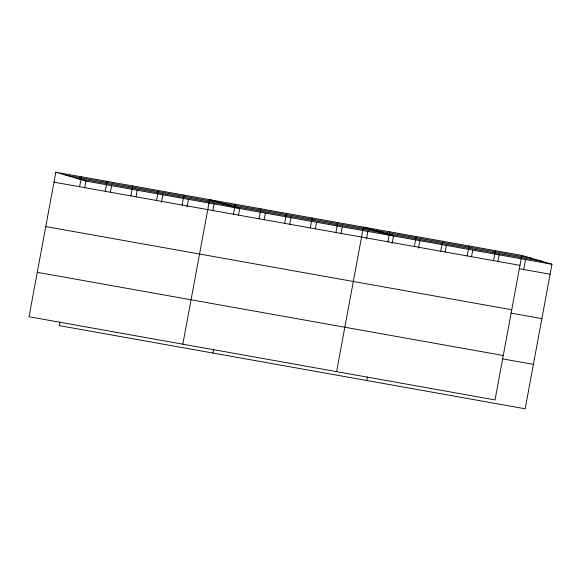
<?xml version="1.0" encoding="UTF-8"?>
<svg xmlns="http://www.w3.org/2000/svg" width="581" height="581" viewBox="0 0 581 581"><rect width="100%" height="100%" fill="white"/><g stroke="black" fill="none" stroke-linecap="round" stroke-linejoin="round"><path stroke-width="0.87" d="M55.834 172.216L29.05 316.739L495.041 399.917L521.825 255.393L55.834 172.216L85.959 181.083L551.95 264.261L525.166 408.784L59.175 325.607L59.836 322.056M79.619 186.748L81.463 176.791M84.732 187.721L85.959 181.083M105.248 191.316L107.093 181.366M110.361 192.296L111.588 185.659M130.878 195.891L132.722 185.942M135.99 196.872L137.218 190.234M156.507 200.467L158.352 190.517M161.467 202.275L162.847 194.809M182.136 205.042L183.981 195.093M187.097 206.851L188.476 199.385M182.826 344.184L209.61 199.661L239.735 208.535L238.508 215.173M212.878 210.598L214.106 203.96M233.395 214.193L235.24 204.236M212.951 353.059L213.612 349.501M259.024 218.768L260.869 208.811M264.137 219.741L265.364 213.111M284.654 223.344L286.498 213.387M289.766 224.317L290.994 217.686M310.283 227.919L312.128 217.962M315.396 228.892L316.623 222.262M335.912 232.494L337.757 222.538M341.025 233.468L342.253 226.83M336.602 371.637L363.386 227.113L393.511 235.98L392.131 243.446M366.502 238.871L367.882 231.405M387.948 241.783L389.793 231.826M366.727 380.504L367.388 376.953M414.355 246.497L416.199 236.54M418.538 248.16L419.918 240.694M440.761 251.21L442.606 241.253M445.097 252.045L446.324 245.407M467.168 255.923L469.012 245.966M471.503 256.758L472.731 250.12M493.574 260.637L495.419 250.68M497.91 261.472L499.137 254.834M523.699 269.504L525.544 259.547M65.776 175.142L531.768 258.32M76.017 178.156L542.008 261.334M53.989 182.173L519.98 265.35M519.298 268.72L550.105 274.217M45.761 226.575L511.752 309.753M511.069 313.123L541.877 318.628M37.278 272.329L503.269 355.507M502.587 358.876L533.394 364.374M521.825 255.393L551.95 264.261"/></g></svg>
